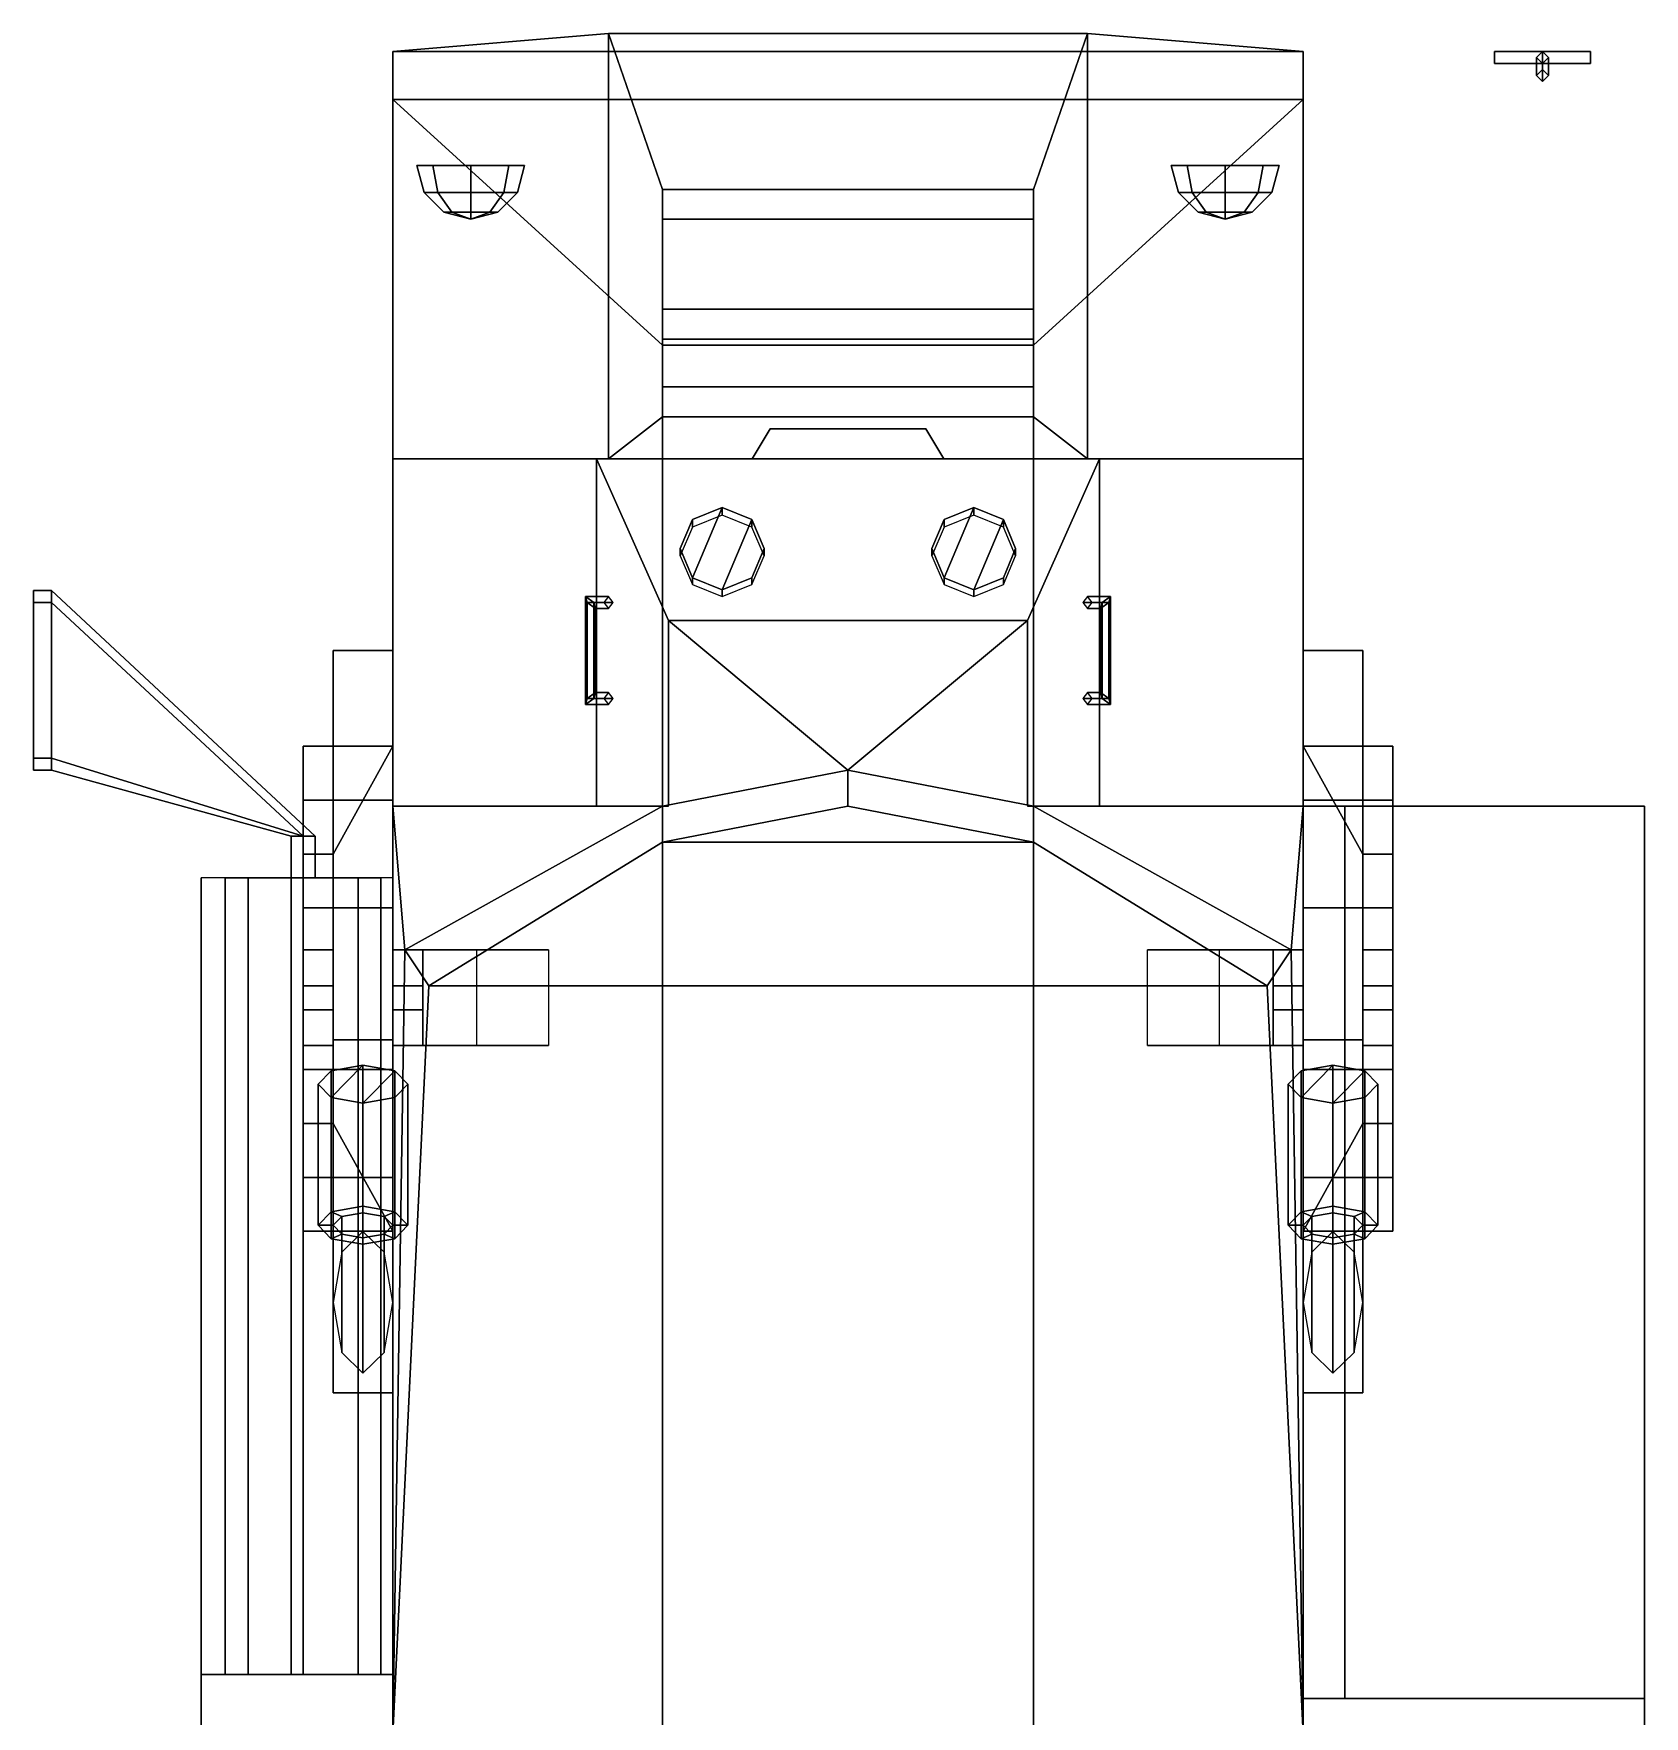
# Model space of a CAD drawing. Extents: x -1.36 to 1.33, y -2.62 to 2.58.
# Drawn here: x -1.36 to 1.33, y -0.23 to 2.58 of the extents above; entities that cross this region are included whole.
import ezdxf

# ---------------------------------------------------------------- set-up
doc = ezdxf.new("R2010")
doc.units = 0
doc.layers.get('0').update_dxf_attribs({"linetype": 'CONTINUOUS'})
doc.layers.add('SUSPENSION', color=5, linetype='CONTINUOUS')

msp = doc.modelspace()

# ---------------------------------------------------------------- linework, layer by layer
for points in [[(0.4, 2.58, 0.87), (0.76, 2.55, 0.79), (-0.76, 2.55, 0.79), (-0.4, 2.58, 0.87)], [(-0.4, 1.87, 1.13), (-0.4, 2.58, 0.87), (-0.76, 2.55, 0.79), (-0.76, 1.87, 1.06)], [(0.31, 2.32, 0.9652), (0.4, 2.58, 0.87), (-0.4, 2.58, 0.87), (-0.31, 2.32, 0.9652)], [(-0.31, 2.32, 0.9652), (-0.4, 2.58, 0.87), (-0.4, 1.87, 1.13), (-0.31, 1.94, 1.1044)], [(0.4, 2.58, 0.87), (0.31, 2.32, 0.9652), (0.31, 1.94, 1.1044), (0.4, 1.87, 1.13)], [(0.76, 1.87, 1.06), (0.76, 2.55, 0.79), (0.4, 2.58, 0.87), (0.4, 1.87, 1.13)], [(0.76, 2.55, 0.79), (0.76, 2.47, 0.58), (-0.76, 2.47, 0.58), (-0.76, 2.55, 0.79)], [(-0.76, 1.87, 1.06), (-0.76, 2.55, 0.79), (-0.76, 2.47, 0.58), (-0.76, 1.87, 1.06)], [(0.76, 1.87, 1.06), (0.76, 2.47, 0.58), (0.76, 2.55, 0.79), (0.76, 1.87, 1.06)], [(1.08, 2.55, 1.44), (1.08, 2.53, 1.44), (1.08, 2.53, 1.53), (1.08, 2.55, 1.53)], [(1.24, 2.55, 1.53), (1.24, 2.55, 1.44), (1.08, 2.55, 1.44), (1.08, 2.55, 1.53)], [(1.24, 2.55, 1.44), (1.24, 2.53, 1.44), (1.08, 2.53, 1.44), (1.08, 2.55, 1.44)], [(1.08, 2.55, 1.53), (1.08, 2.53, 1.53), (1.24, 2.53, 1.53), (1.24, 2.55, 1.53)], [(1.08, 2.53, 1.53), (1.08, 2.53, 1.44), (1.24, 2.53, 1.44), (1.24, 2.53, 1.53)], [(1.16, 2.52, 1.12), (1.15, 2.51, 1.12), (1.15, 2.54, 1.44), (1.16, 2.55, 1.44)], [(1.15, 2.51, 1.12), (1.16, 2.5, 1.12), (1.16, 2.53, 1.44), (1.15, 2.54, 1.44)], [(1.17, 2.51, 1.12), (1.16, 2.52, 1.12), (1.16, 2.55, 1.44), (1.17, 2.54, 1.44)], [(1.16, 2.5, 1.12), (1.17, 2.51, 1.12), (1.17, 2.54, 1.44), (1.16, 2.53, 1.44)], [(1.24, 2.53, 1.53), (1.24, 2.53, 1.44), (1.24, 2.55, 1.44), (1.24, 2.55, 1.53)], [(0.76, 2.47, 0.58), (0.31, 2.06, 0.42), (-0.31, 2.06, 0.42), (-0.76, 2.47, 0.58)], [(-0.31, 2.06, 0.42), (-0.31, -2.39, 0.42), (-0.76, -2.62, 0.58), (-0.76, 2.47, 0.58)], [(-0.76, 1.87, 1.06), (-0.76, 2.47, 0.58), (-0.76, -2.62, 0.58), (-0.76, -0.26, 1.06)], [(0.76, 2.47, 0.58), (0.76, -2.62, 0.58), (0.31, -2.39, 0.42), (0.31, 2.06, 0.42)], [(0.76, -0.26, 1.06), (0.76, -2.62, 0.58), (0.76, 2.47, 0.58), (0.76, 1.87, 1.06)], [(-0.5664, 2.36, 1.1336), (-0.54, 2.36, 1.07), (-0.6936, 2.36, 1.0064), (-0.72, 2.36, 1.07)], [(-0.7079, 2.315, 1.07), (-0.72, 2.36, 1.07), (-0.6936, 2.36, 1.0064), (-0.6851, 2.315, 1.0149)], [(-0.63, 2.36, 1.16), (-0.5664, 2.36, 1.1336), (-0.72, 2.36, 1.07), (-0.6936, 2.36, 1.1336)], [(-0.6851, 2.315, 1.1251), (-0.6936, 2.36, 1.1336), (-0.72, 2.36, 1.07), (-0.7079, 2.315, 1.07)], [(-0.54, 2.36, 1.07), (-0.5664, 2.36, 1.0064), (-0.63, 2.36, 0.98), (-0.6936, 2.36, 1.0064)], [(-0.6851, 2.315, 1.0149), (-0.6936, 2.36, 1.0064), (-0.63, 2.36, 0.98), (-0.63, 2.315, 0.9921)], [(-0.63, 2.315, 1.1479), (-0.63, 2.36, 1.16), (-0.6936, 2.36, 1.1336), (-0.6851, 2.315, 1.1251)], [(-0.63, 2.315, 0.9921), (-0.63, 2.36, 0.98), (-0.5664, 2.36, 1.0064), (-0.5749, 2.315, 1.0149)], [(-0.5749, 2.315, 1.1251), (-0.5664, 2.36, 1.1336), (-0.63, 2.36, 1.16), (-0.63, 2.315, 1.1479)], [(-0.5749, 2.315, 1.0149), (-0.5664, 2.36, 1.0064), (-0.54, 2.36, 1.07), (-0.5521, 2.315, 1.07)], [(-0.5521, 2.315, 1.07), (-0.54, 2.36, 1.07), (-0.5664, 2.36, 1.1336), (-0.5749, 2.315, 1.1251)], [(0.5521, 2.315, 1.07), (0.54, 2.36, 1.07), (0.5664, 2.36, 1.0064), (0.5749, 2.315, 1.0149)], [(0.5749, 2.315, 1.1251), (0.5664, 2.36, 1.1336), (0.54, 2.36, 1.07), (0.5521, 2.315, 1.07)], [(0.63, 2.36, 1.16), (0.6936, 2.36, 1.1336), (0.54, 2.36, 1.07), (0.5664, 2.36, 1.1336)], [(0.6936, 2.36, 1.1336), (0.72, 2.36, 1.07), (0.5664, 2.36, 1.0064), (0.54, 2.36, 1.07)], [(0.5749, 2.315, 1.0149), (0.5664, 2.36, 1.0064), (0.63, 2.36, 0.98), (0.63, 2.315, 0.9921)], [(0.63, 2.315, 1.1479), (0.63, 2.36, 1.16), (0.5664, 2.36, 1.1336), (0.5749, 2.315, 1.1251)], [(0.72, 2.36, 1.07), (0.6936, 2.36, 1.0064), (0.63, 2.36, 0.98), (0.5664, 2.36, 1.0064)], [(0.63, 2.315, 0.9921), (0.63, 2.36, 0.98), (0.6936, 2.36, 1.0064), (0.6851, 2.315, 1.0149)], [(0.6851, 2.315, 1.1251), (0.6936, 2.36, 1.1336), (0.63, 2.36, 1.16), (0.63, 2.315, 1.1479)], [(0.6851, 2.315, 1.0149), (0.6936, 2.36, 1.0064), (0.72, 2.36, 1.07), (0.7079, 2.315, 1.07)], [(0.7079, 2.315, 1.07), (0.72, 2.36, 1.07), (0.6936, 2.36, 1.1336), (0.6851, 2.315, 1.1251)], [(-0.675, 2.2821, 1.07), (-0.7079, 2.315, 1.07), (-0.6851, 2.315, 1.0149), (-0.6618, 2.2821, 1.0382)], [(-0.6618, 2.2821, 1.1018), (-0.6851, 2.315, 1.1251), (-0.7079, 2.315, 1.07), (-0.675, 2.2821, 1.07)], [(-0.6618, 2.2821, 1.0382), (-0.6851, 2.315, 1.0149), (-0.63, 2.315, 0.9921), (-0.63, 2.2821, 1.025)], [(-0.63, 2.2821, 1.115), (-0.63, 2.315, 1.1479), (-0.6851, 2.315, 1.1251), (-0.6618, 2.2821, 1.1018)], [(-0.63, 2.2821, 1.025), (-0.63, 2.315, 0.9921), (-0.5749, 2.315, 1.0149), (-0.5982, 2.2821, 1.0382)], [(-0.5982, 2.2821, 1.1018), (-0.5749, 2.315, 1.1251), (-0.63, 2.315, 1.1479), (-0.63, 2.2821, 1.115)], [(-0.5982, 2.2821, 1.0382), (-0.5749, 2.315, 1.0149), (-0.5521, 2.315, 1.07), (-0.585, 2.2821, 1.07)], [(-0.585, 2.2821, 1.07), (-0.5521, 2.315, 1.07), (-0.5749, 2.315, 1.1251), (-0.5982, 2.2821, 1.1018)], [(-0.31, 2.32, 0.98), (-0.31, 2.32, 0.9652), (-0.31, 2.27, 0.9835), (-0.31, 2.27, 1)], [(0.31, 2.32, 0.9652), (-0.31, 2.32, 0.9652), (-0.31, 2.32, 0.98), (0.31, 2.32, 0.98)], [(0.31, 2.32, 0.98), (-0.31, 2.32, 0.98), (-0.31, 2.27, 1), (0.31, 2.27, 1)], [(0.31, 2.32, 0.9652), (0.31, 2.32, 0.98), (0.31, 2.27, 1), (0.31, 2.27, 0.9835)], [(0.585, 2.2821, 1.07), (0.5521, 2.315, 1.07), (0.5749, 2.315, 1.0149), (0.5982, 2.2821, 1.0382)], [(0.5982, 2.2821, 1.1018), (0.5749, 2.315, 1.1251), (0.5521, 2.315, 1.07), (0.585, 2.2821, 1.07)], [(0.5982, 2.2821, 1.0382), (0.5749, 2.315, 1.0149), (0.63, 2.315, 0.9921), (0.63, 2.2821, 1.025)], [(0.63, 2.2821, 1.115), (0.63, 2.315, 1.1479), (0.5749, 2.315, 1.1251), (0.5982, 2.2821, 1.1018)], [(0.63, 2.2821, 1.025), (0.63, 2.315, 0.9921), (0.6851, 2.315, 1.0149), (0.6618, 2.2821, 1.0382)], [(0.6618, 2.2821, 1.1018), (0.6851, 2.315, 1.1251), (0.63, 2.315, 1.1479), (0.63, 2.2821, 1.115)], [(0.6618, 2.2821, 1.0382), (0.6851, 2.315, 1.0149), (0.7079, 2.315, 1.07), (0.675, 2.2821, 1.07)], [(0.675, 2.2821, 1.07), (0.7079, 2.315, 1.07), (0.6851, 2.315, 1.1251), (0.6618, 2.2821, 1.1018)], [(-0.63, 2.27, 1.07), (-0.6618, 2.2821, 1.1018), (-0.675, 2.2821, 1.07), (-0.63, 2.27, 1.07)], [(-0.63, 2.27, 1.07), (-0.675, 2.2821, 1.07), (-0.6618, 2.2821, 1.0382), (-0.63, 2.27, 1.07)], [(-0.63, 2.27, 1.07), (-0.6618, 2.2821, 1.0382), (-0.63, 2.2821, 1.025), (-0.63, 2.27, 1.07)], [(-0.63, 2.27, 1.07), (-0.63, 2.2821, 1.115), (-0.6618, 2.2821, 1.1018), (-0.63, 2.27, 1.07)], [(-0.63, 2.27, 1.07), (-0.63, 2.2821, 1.025), (-0.5982, 2.2821, 1.0382), (-0.63, 2.27, 1.07)], [(-0.63, 2.27, 1.07), (-0.5982, 2.2821, 1.1018), (-0.63, 2.2821, 1.115), (-0.63, 2.27, 1.07)], [(-0.63, 2.27, 1.07), (-0.585, 2.2821, 1.07), (-0.5982, 2.2821, 1.1018), (-0.63, 2.27, 1.07)], [(-0.63, 2.27, 1.07), (-0.5982, 2.2821, 1.0382), (-0.585, 2.2821, 1.07), (-0.63, 2.27, 1.07)], [(0.63, 2.27, 1.07), (0.585, 2.2821, 1.07), (0.5982, 2.2821, 1.0382), (0.63, 2.27, 1.07)], [(0.63, 2.27, 1.07), (0.5982, 2.2821, 1.1018), (0.585, 2.2821, 1.07), (0.63, 2.27, 1.07)], [(0.63, 2.27, 1.07), (0.5982, 2.2821, 1.0382), (0.63, 2.2821, 1.025), (0.63, 2.27, 1.07)], [(0.63, 2.27, 1.07), (0.63, 2.2821, 1.115), (0.5982, 2.2821, 1.1018), (0.63, 2.27, 1.07)], [(0.63, 2.27, 1.07), (0.63, 2.2821, 1.025), (0.6618, 2.2821, 1.0382), (0.63, 2.27, 1.07)], [(0.63, 2.27, 1.07), (0.6618, 2.2821, 1.0382), (0.675, 2.2821, 1.07), (0.63, 2.27, 1.07)], [(0.63, 2.27, 1.07), (0.675, 2.2821, 1.07), (0.6618, 2.2821, 1.1018), (0.63, 2.27, 1.07)], [(0.63, 2.27, 1.07), (0.6618, 2.2821, 1.1018), (0.63, 2.2821, 1.115), (0.63, 2.27, 1.07)], [(0.31, 2.27, 1), (-0.31, 2.27, 1), (-0.31, 2.27, 0.9835), (0.31, 2.27, 0.9835)], [(0.31, 2.12, 1.0385), (0.31, 2.27, 0.9835), (-0.31, 2.27, 0.9835), (-0.31, 2.12, 1.0385)], [(-0.31, 2.12, 1.05), (-0.31, 2.12, 1.0385), (-0.31, 2.07, 1.0568), (-0.31, 2.07, 1.07)], [(0.31, 2.12, 1.0385), (-0.31, 2.12, 1.0385), (-0.31, 2.12, 1.05), (0.31, 2.12, 1.05)], [(0.31, 2.12, 1.05), (-0.31, 2.12, 1.05), (-0.31, 2.07, 1.07), (0.31, 2.07, 1.07)], [(0.31, 2.12, 1.0385), (0.31, 2.12, 1.05), (0.31, 2.07, 1.07), (0.31, 2.07, 1.0568)], [(0.31, 2.07, 1.07), (-0.31, 2.07, 1.07), (-0.31, 2.07, 1.0568), (0.31, 2.07, 1.0568)], [(0.31, 1.99, 1.0861), (0.31, 2.07, 1.0568), (-0.31, 2.07, 1.0568), (-0.31, 1.99, 1.0861)], [(0.31, 2.06, 0.42), (0.31, -2.39, 0.42), (-0.31, -2.39, 0.42), (-0.31, 2.06, 0.42)], [(0.31, 1.99, 1.1), (-0.31, 1.99, 1.1), (-0.31, 1.94, 1.12), (0.31, 1.94, 1.12)], [(0.31, 1.99, 1.0861), (-0.31, 1.99, 1.0861), (-0.31, 1.99, 1.1), (0.31, 1.99, 1.1)], [(-0.31, 1.99, 1.1), (-0.31, 1.99, 1.0861), (-0.31, 1.94, 1.1044), (-0.31, 1.94, 1.12)], [(0.31, 1.99, 1.0861), (0.31, 1.99, 1.1), (0.31, 1.94, 1.12), (0.31, 1.94, 1.1044)], [(0.4, 1.87, 1.13), (0.31, 1.94, 1.1044), (-0.31, 1.94, 1.1044), (-0.4, 1.87, 1.13)], [(0.31, 1.94, 1.12), (-0.31, 1.94, 1.12), (-0.31, 1.94, 1.1044), (0.31, 1.94, 1.1044)], [(0.13, 1.92, 1.25), (-0.13, 1.92, 1.25), (-0.16, 1.87, 1.25), (0.16, 1.87, 1.25)], [(-0.13, 1.92, 1.13), (-0.16, 1.87, 1.13), (-0.16, 1.87, 1.25), (-0.13, 1.92, 1.25)], [(0.13, 1.92, 1.13), (-0.13, 1.92, 1.13), (-0.13, 1.92, 1.25), (0.13, 1.92, 1.25)], [(0.16, 1.87, 1.13), (0.13, 1.92, 1.13), (0.13, 1.92, 1.25), (0.16, 1.87, 1.25)], [(-0.42, 1.87, 1.35), (-0.4, 1.87, 1.13), (-0.4, 1.87, 1.13), (-0.76, 1.87, 1.19)], [(-0.4, 1.87, 1.13), (-0.4, 1.87, 1.13), (-0.76, 1.87, 1.06), (-0.76, 1.87, 1.19)], [(-0.76, 1.87, 1.19), (-0.76, 1.87, 1.06), (-0.76, -0.26, 1.06), (-0.76, 1.29, 1.19)], [(-0.42, 1.87, 1.35), (-0.76, 1.87, 1.19), (-0.76, 1.29, 1.19), (-0.42, 1.29, 1.35)], [(0.42, 1.87, 1.35), (-0.42, 1.87, 1.35), (-0.3, 1.6, 1.42), (0.3, 1.6, 1.42)], [(0.16, 1.87, 1.25), (-0.16, 1.87, 1.25), (-0.42, 1.87, 1.35), (0.42, 1.87, 1.35)], [(-0.3, 1.6, 1.42), (-0.42, 1.87, 1.35), (-0.42, 1.29, 1.35), (-0.3, 1.29, 1.42)], [(-0.16, 1.87, 1.13), (-0.4, 1.87, 1.13), (-0.42, 1.87, 1.35), (-0.16, 1.87, 1.25)], [(0.4, 1.87, 1.13), (0.16, 1.87, 1.13), (0.16, 1.87, 1.25), (0.42, 1.87, 1.35)], [(0.42, 1.87, 1.35), (0.3, 1.6, 1.42), (0.3, 1.29, 1.42), (0.42, 1.29, 1.35)], [(0.76, 1.87, 1.19), (0.76, 1.87, 1.06), (0.4, 1.87, 1.13)], [(0.42, 1.87, 1.35), (0.76, 1.87, 1.19), (0.4, 1.87, 1.13)], [(0.76, 1.87, 1.19), (0.42, 1.87, 1.35), (0.42, 1.29, 1.35), (0.76, 1.29, 1.19)], [(0.76, 1.29, 1.19), (0.76, -0.26, 1.06), (0.76, 1.87, 1.06), (0.76, 1.87, 1.19)], [(-0.2595, 1.7687, 1.4514), (-0.28, 1.72, 1.46), (-0.2595, 1.6713, 1.4686), (-0.21, 1.7889, 1.4478)], [(-0.21, 1.776, 1.3744), (-0.2595, 1.7561, 1.3795), (-0.2595, 1.7687, 1.4514), (-0.21, 1.7889, 1.4478)], [(-0.21, 1.7889, 1.4478), (-0.2595, 1.6713, 1.4686), (-0.21, 1.6511, 1.4722), (-0.1605, 1.7687, 1.4514)], [(-0.1605, 1.7561, 1.3795), (-0.21, 1.776, 1.3744), (-0.21, 1.7889, 1.4478), (-0.1605, 1.7687, 1.4514)], [(0.1605, 1.7687, 1.4514), (0.14, 1.72, 1.46), (0.1605, 1.6713, 1.4686), (0.21, 1.7889, 1.4478)], [(0.21, 1.7889, 1.4478), (0.1605, 1.6713, 1.4686), (0.21, 1.6511, 1.4722), (0.2595, 1.7687, 1.4514)], [(0.21, 1.776, 1.3744), (0.1605, 1.7561, 1.3795), (0.1605, 1.7687, 1.4514), (0.21, 1.7889, 1.4478)], [(0.2595, 1.7561, 1.3795), (0.21, 1.776, 1.3744), (0.21, 1.7889, 1.4478), (0.2595, 1.7687, 1.4514)], [(-0.2595, 1.7561, 1.3795), (-0.28, 1.708, 1.392), (-0.28, 1.72, 1.46), (-0.2595, 1.7687, 1.4514)], [(-0.1605, 1.7687, 1.4514), (-0.21, 1.6511, 1.4722), (-0.1605, 1.6713, 1.4686), (-0.14, 1.72, 1.46)], [(-0.14, 1.708, 1.392), (-0.1605, 1.7561, 1.3795), (-0.1605, 1.7687, 1.4514), (-0.14, 1.72, 1.46)], [(0.1605, 1.7561, 1.3795), (0.14, 1.708, 1.392), (0.14, 1.72, 1.46), (0.1605, 1.7687, 1.4514)], [(0.2595, 1.7687, 1.4514), (0.21, 1.6511, 1.4722), (0.2595, 1.6713, 1.4686), (0.28, 1.72, 1.46)], [(0.28, 1.708, 1.392), (0.2595, 1.7561, 1.3795), (0.2595, 1.7687, 1.4514), (0.28, 1.72, 1.46)], [(-0.28, 1.708, 1.392), (-0.2595, 1.6599, 1.4045), (-0.2595, 1.6713, 1.4686), (-0.28, 1.72, 1.46)], [(-0.1605, 1.6599, 1.4045), (-0.14, 1.708, 1.392), (-0.14, 1.72, 1.46), (-0.1605, 1.6713, 1.4686)], [(0.14, 1.708, 1.392), (0.1605, 1.6599, 1.4045), (0.1605, 1.6713, 1.4686), (0.14, 1.72, 1.46)], [(0.2595, 1.6599, 1.4045), (0.28, 1.708, 1.392), (0.28, 1.72, 1.46), (0.2595, 1.6713, 1.4686)], [(-0.2595, 1.6599, 1.4045), (-0.21, 1.64, 1.4096), (-0.21, 1.6511, 1.4722), (-0.2595, 1.6713, 1.4686)], [(-0.21, 1.64, 1.4096), (-0.1605, 1.6599, 1.4045), (-0.1605, 1.6713, 1.4686), (-0.21, 1.6511, 1.4722)], [(0.1605, 1.6599, 1.4045), (0.21, 1.64, 1.4096), (0.21, 1.6511, 1.4722), (0.1605, 1.6713, 1.4686)], [(0.21, 1.64, 1.4096), (0.2595, 1.6599, 1.4045), (0.2595, 1.6713, 1.4686), (0.21, 1.6511, 1.4722)], [(-1.33, 1.63, 1.17), (-1.33, 1.65, 1.15), (-1.36, 1.65, 1.15), (-1.36, 1.63, 1.17)], [(-1.33, 1.65, 1.15), (-1.33, 1.63, 1.13), (-1.36, 1.63, 1.13), (-1.36, 1.65, 1.15)], [(-1.33, 1.63, 1.13), (-1.33, 1.37, 1.13), (-1.36, 1.37, 1.13), (-1.36, 1.63, 1.13)], [(-1.33, 1.37, 1.17), (-1.33, 1.63, 1.17), (-1.36, 1.63, 1.17), (-1.36, 1.37, 1.17)], [(-1.33, 1.65, 1.15), (-1.33, 1.65, 1.15), (-0.89, 1.24, 1.27), (-0.89, 1.24, 1.21)], [(-1.33, 1.63, 1.13), (-1.33, 1.65, 1.15), (-0.89, 1.24, 1.21), (-0.91, 1.24, 1.19)], [(-1.33, 1.65, 1.15), (-1.33, 1.63, 1.17), (-0.91, 1.24, 1.29), (-0.89, 1.24, 1.27)], [(-0.91, 1.24, 1.29), (-0.91, 1.24, 1.29), (-1.33, 1.63, 1.17), (-1.33, 1.37, 1.17)], [(-0.91, 1.24, 1.19), (-0.91, 1.24, 1.19), (-1.33, 1.37, 1.13), (-1.33, 1.63, 1.13)], [(-0.4382, 1.64, 1.3857), (-0.4357, 1.63, 1.3718), (-0.4357, 1.47, 1.3718), (-0.4382, 1.46, 1.3857)], [(-0.4243, 1.63, 1.3882), (-0.4382, 1.64, 1.3857), (-0.4382, 1.46, 1.3857), (-0.4243, 1.47, 1.3882)], [(-0.4357, 1.63, 1.3718), (-0.4382, 1.64, 1.3857), (-0.4, 1.64, 1.359), (-0.4079, 1.63, 1.3524)], [(-0.4382, 1.64, 1.3857), (-0.4243, 1.63, 1.3882), (-0.3921, 1.63, 1.3657), (-0.4, 1.64, 1.359)], [(-0.4357, 1.63, 1.3718), (-0.4218, 1.62, 1.3743), (-0.4218, 1.48, 1.3743), (-0.4357, 1.47, 1.3718)], [(-0.4218, 1.62, 1.3743), (-0.4357, 1.63, 1.3718), (-0.4079, 1.63, 1.3524), (-0.4, 1.62, 1.359)], [(-0.4218, 1.62, 1.3743), (-0.4243, 1.63, 1.3882), (-0.4243, 1.47, 1.3882), (-0.4218, 1.48, 1.3743)], [(-0.4243, 1.63, 1.3882), (-0.4218, 1.62, 1.3743), (-0.4, 1.62, 1.359), (-0.3921, 1.63, 1.3657)], [(0.4243, 1.63, 1.3882), (0.4382, 1.64, 1.3857), (0.4, 1.64, 1.359), (0.3921, 1.63, 1.3657)], [(0.4218, 1.62, 1.3743), (0.4243, 1.63, 1.3882), (0.3921, 1.63, 1.3657), (0.4, 1.62, 1.359)], [(0.4382, 1.64, 1.3857), (0.4357, 1.63, 1.3718), (0.4079, 1.63, 1.3524), (0.4, 1.64, 1.359)], [(0.4357, 1.63, 1.3718), (0.4218, 1.62, 1.3743), (0.4, 1.62, 1.359), (0.4079, 1.63, 1.3524)], [(0.4357, 1.47, 1.3718), (0.4218, 1.48, 1.3743), (0.4218, 1.62, 1.3743), (0.4357, 1.63, 1.3718)], [(0.4218, 1.48, 1.3743), (0.4243, 1.47, 1.3882), (0.4243, 1.63, 1.3882), (0.4218, 1.62, 1.3743)], [(0.4243, 1.47, 1.3882), (0.4382, 1.46, 1.3857), (0.4382, 1.64, 1.3857), (0.4243, 1.63, 1.3882)], [(0.4382, 1.46, 1.3857), (0.4357, 1.47, 1.3718), (0.4357, 1.63, 1.3718), (0.4382, 1.64, 1.3857)], [(0.3, 1.6, 1.42), (-0.3, 1.6, 1.42), (0, 1.35, 1.42)], [(-0.3, 1.6, 1.42), (-0.3, 1.2919, 1.42), (0, 1.35, 1.42), (-0.3, 1.6, 1.42)], [(0.3, 1.6, 1.42), (0, 1.35, 1.42), (0.3, 1.2919, 1.42), (0.3, 1.6, 1.42)], [(-0.4382, 1.46, 1.3857), (-0.4357, 1.47, 1.3718), (-0.4079, 1.47, 1.3524), (-0.4, 1.46, 1.359)], [(-0.4243, 1.47, 1.3882), (-0.4382, 1.46, 1.3857), (-0.4, 1.46, 1.359), (-0.3921, 1.47, 1.3657)], [(-0.4357, 1.47, 1.3718), (-0.4218, 1.48, 1.3743), (-0.4, 1.48, 1.359), (-0.4079, 1.47, 1.3524)], [(-0.4218, 1.48, 1.3743), (-0.4243, 1.47, 1.3882), (-0.3921, 1.47, 1.3657), (-0.4, 1.48, 1.359)], [(0.4243, 1.47, 1.3882), (0.4218, 1.48, 1.3743), (0.4, 1.48, 1.359), (0.3921, 1.47, 1.3657)], [(0.4382, 1.46, 1.3857), (0.4243, 1.47, 1.3882), (0.3921, 1.47, 1.3657), (0.4, 1.46, 1.359)], [(0.4218, 1.48, 1.3743), (0.4357, 1.47, 1.3718), (0.4079, 1.47, 1.3524), (0.4, 1.48, 1.359)], [(0.4357, 1.47, 1.3718), (0.4382, 1.46, 1.3857), (0.4, 1.46, 1.359), (0.4079, 1.47, 1.3524)], [(-1.33, 1.35, 1.15), (-1.33, 1.37, 1.17), (-1.36, 1.37, 1.17), (-1.36, 1.35, 1.15)], [(-1.33, 1.37, 1.13), (-1.33, 1.35, 1.15), (-1.36, 1.35, 1.15), (-1.36, 1.37, 1.13)], [(-1.33, 1.37, 1.17), (-1.33, 1.35, 1.15), (-0.93, 1.24, 1.27), (-0.91, 1.24, 1.29)], [(-1.33, 1.35, 1.15), (-1.33, 1.37, 1.13), (-0.91, 1.24, 1.19), (-0.93, 1.24, 1.21)], [(-1.33, 1.35, 1.15), (-1.33, 1.35, 1.15), (-0.93, 1.24, 1.21), (-0.93, 1.24, 1.27)], [(0, 1.35, 1.46), (-0.31, 1.29, 1.46), (-0.31, 1.23, 1.46), (0, 1.29, 1.46)], [(-0.31, 1.29, 1.42), (-0.31, 1.29, 1.46), (0, 1.35, 1.46), (0, 1.35, 1.42)], [(0, 1.35, 1.42), (0, 1.35, 1.46), (0.31, 1.29, 1.46), (0.31, 1.29, 1.42)], [(0.31, 1.29, 1.46), (0, 1.35, 1.46), (0, 1.29, 1.46), (0.31, 1.23, 1.46)], [(-0.76, 1.29, 1.42), (-0.76, 1.29, 1.19), (-0.76, -0.26, 1.06), (-0.76, -0.26, 1.42)], [(-0.3, 1.29, 1.42), (-0.42, 1.29, 1.35), (-0.76, 1.29, 1.42)], [(-0.42, 1.29, 1.35), (-0.76, 1.29, 1.19), (-0.76, 1.29, 1.42)], [(-0.76, -0.26, 1.42), (-0.74, 1.05, 1.42), (-0.76, 1.29, 1.42), (-0.76, -0.26, 1.42)], [(-0.76, 1.29, 1.42), (-0.74, 1.05, 1.42), (-0.31, 1.29, 1.42), (-0.76, 1.29, 1.42)], [(-0.74, 1.05, 1.42), (-0.74, 1.05, 1.46), (-0.31, 1.29, 1.46), (-0.31, 1.29, 1.42)], [(-0.31, 1.29, 1.46), (-0.74, 1.05, 1.46), (-0.7, 0.99, 1.46), (-0.31, 1.23, 1.46)], [(0, 1.29, 1.46), (-0.31, 1.23, 1.46), (-0.31, 1.23, 1.42), (0, 1.29, 1.42)], [(0, 1.29, 1.42), (-0.31, 1.23, 1.42), (-0.31, 1.23, 1.42), (0.31, 1.23, 1.42)], [(0.31, 1.23, 1.46), (0, 1.29, 1.46), (0, 1.29, 1.42), (0.31, 1.23, 1.42)], [(0.42, 1.29, 1.35), (0.3, 1.29, 1.42), (0.76, 1.29, 1.42)], [(0.74, 1.05, 1.46), (0.74, 1.05, 1.42), (0.31, 1.29, 1.42), (0.31, 1.29, 1.46)], [(0.31, 1.23, 1.46), (0.7, 0.99, 1.46), (0.74, 1.05, 1.46), (0.31, 1.29, 1.46)], [(0.74, 1.05, 1.42), (0.76, 1.29, 1.42), (0.76, 1.29, 1.42), (0.31, 1.29, 1.42)], [(0.76, 1.29, 1.19), (0.42, 1.29, 1.35), (0.76, 1.29, 1.42)], [(0.76, -0.26, 1.42), (0.76, 1.29, 1.42), (0.74, 1.05, 1.42), (0.76, -0.26, 1.42)], [(0.76, -0.26, 1.42), (0.76, -0.26, 1.06), (0.76, 1.29, 1.19), (0.76, 1.29, 1.42)], [(0.83, 1.29, 1.42), (1.33, 1.29, 1.12), (0.76, 1.29, 1.12), (0.76, 1.29, 1.42)], [(0.76, 1.29, 1.42), (0.76, -0.2, 1.42), (0.83, -0.2, 1.42), (0.83, 1.29, 1.42)], [(1.33, 1.29, 1.31), (1.33, 1.29, 1.12), (0.83, 1.29, 1.42)], [(0.83, 1.29, 1.42), (0.83, -0.2, 1.42), (1.33, -0.2, 1.31), (1.33, 1.29, 1.31)], [(1.33, -1.39, 1.31), (1.33, -1.39, 1.12), (1.33, 1.29, 1.12), (1.33, 1.29, 1.31)], [(-0.91, 1.24, 1.29), (-0.93, 1.24, 1.27), (-0.93, 1.17, 1.27), (-0.91, 1.17, 1.29)], [(-0.93, 1.24, 1.21), (-0.91, 1.24, 1.19), (-0.91, 1.17, 1.19), (-0.93, 1.17, 1.21)], [(-0.93, 1.24, 1.27), (-0.93, 1.24, 1.21), (-0.93, 1.17, 1.21), (-0.93, 1.17, 1.27)], [(-0.89, 1.24, 1.27), (-0.91, 1.24, 1.29), (-0.91, 1.17, 1.29), (-0.89, 1.17, 1.27)], [(-0.91, 1.24, 1.19), (-0.89, 1.24, 1.21), (-0.89, 1.17, 1.21), (-0.91, 1.17, 1.19)], [(-0.89, 1.24, 1.21), (-0.89, 1.24, 1.27), (-0.89, 1.17, 1.27), (-0.89, 1.17, 1.21)], [(-0.31, 1.23, 1.46), (-0.7, 0.99, 1.46), (-0.7, 0.99, 1.42), (-0.31, 1.23, 1.42)], [(0.31, 1.23, 1.42), (-0.31, 1.23, 1.42), (-0.7, 0.99, 1.42), (0.7, 0.99, 1.42)], [(0.31, 1.23, 1.42), (0.7, 0.99, 1.42), (0.7, 0.99, 1.46), (0.31, 1.23, 1.46)], [(-1.08, 1.17, 1.31), (-1.08, 1.17, 1.17), (-1.08, -0.16, 1.17), (-1.08, -0.16, 1.31)], [(-0.93, 1.17, 1.42), (-1.08, 1.17, 1.31), (-1.08, -0.16, 1.31), (-0.93, -0.16, 1.42)], [(-1.0019, 1.17, 1.3319), (-1.04, 1.17, 1.24), (-1.04, -0.16, 1.24), (-1.0019, -0.16, 1.3319)], [(-1.04, 1.17, 1.24), (-1.0019, 1.17, 1.1481), (-1.0019, -0.16, 1.1481), (-1.04, -0.16, 1.24)], [(-0.8181, 1.17, 1.3319), (-1.04, 1.17, 1.24), (-1.0019, 1.17, 1.3319), (-0.91, 1.17, 1.37)], [(-0.78, 1.17, 1.24), (-1.0019, 1.17, 1.1481), (-1.04, 1.17, 1.24), (-0.8181, 1.17, 1.3319)], [(-0.91, 1.17, 1.37), (-1.0019, 1.17, 1.3319), (-1.0019, -0.16, 1.3319), (-0.91, -0.16, 1.37)], [(-1.0019, 1.17, 1.1481), (-0.91, 1.17, 1.11), (-0.91, -0.16, 1.11), (-1.0019, -0.16, 1.1481)], [(-0.8181, 1.17, 1.1481), (-0.91, 1.17, 1.11), (-1.0019, 1.17, 1.1481), (-0.78, 1.17, 1.24)], [(-0.76, 1.17, 1.42), (-0.93, 1.17, 1.42), (-0.93, -0.16, 1.42), (-0.76, -0.16, 1.42)], [(-0.8181, 1.17, 1.3319), (-0.91, 1.17, 1.37), (-0.91, -0.16, 1.37), (-0.8181, -0.16, 1.3319)], [(-0.91, 1.17, 1.11), (-0.8181, 1.17, 1.1481), (-0.8181, -0.16, 1.1481), (-0.91, -0.16, 1.11)], [(-0.78, 1.17, 1.24), (-0.8181, 1.17, 1.3319), (-0.8181, -0.16, 1.3319), (-0.78, -0.16, 1.24)], [(-0.8181, 1.17, 1.1481), (-0.78, 1.17, 1.24), (-0.78, -0.16, 1.24), (-0.8181, -0.16, 1.1481)], [(-0.76, -0.26, 1.42), (-0.7, 0.99, 1.42), (-0.74, 1.05, 1.42), (-0.76, -0.26, 1.42)], [(-0.7, 0.99, 1.42), (-0.7, 0.99, 1.46), (-0.74, 1.05, 1.46), (-0.74, 1.05, 1.42)], [(0.7, 0.99, 1.46), (0.7, 0.99, 1.42), (0.74, 1.05, 1.42), (0.74, 1.05, 1.46)], [(0.76, -0.26, 1.42), (0.74, 1.05, 1.42), (0.7, 0.99, 1.42), (0.76, -0.26, 1.42)], [(-0.76, -0.26, 1.42), (0.76, -0.26, 1.42), (0.7, 0.99, 1.42), (-0.7, 0.99, 1.42)], [(-0.76, -0.16, 1.42), (-1.08, -0.16, 1.42), (-1.08, -0.44, 1.42), (-0.76, -0.44, 1.42)], [(-1.08, -0.16, 1.42), (-1.08, -0.16, 1.11), (-1.08, -0.44, 1.11), (-1.08, -0.44, 1.42)], [(-0.93, -0.16, 1.42), (-1.08, -0.16, 1.31), (-1.08, -0.16, 1.42), (-0.93, -0.16, 1.42)], [(0.76, -0.2, 1.42), (0.76, -0.2, 1.31), (1.33, -0.2, 1.31), (0.83, -0.2, 1.42)], [(0.76, -1.39, 1.31), (1.33, -1.39, 1.31), (1.33, -0.2, 1.31), (0.76, -0.2, 1.31)]]:
    msp.add_3dface(points)
at = {"layer": 'SUSPENSION'}
for points in [[(-0.86, 1.55, 0.41), (-0.86, 0.9, 0.53), (-0.76, 0.9, 0.53), (-0.76, 1.55, 0.41)], [(-0.76, 1.55, 0.41), (-0.76, 1.55, 0.31), (-0.86, 1.55, 0.31), (-0.86, 1.55, 0.41)], [(-0.76, 1.55, 0.31), (-0.76, 0.9, 0.25), (-0.86, 0.9, 0.25), (-0.86, 1.55, 0.31)], [(-0.86, 1.55, 0.31), (-0.86, 0.9, 0.25), (-0.86, 0.9, 0.53), (-0.86, 1.55, 0.41)], [(-0.76, 0.9, 0.53), (-0.76, 0.9, 0.25), (-0.76, 1.55, 0.31), (-0.76, 1.55, 0.41)], [(0.76, 1.55, 0.31), (0.76, 0.9, 0.25), (0.76, 0.9, 0.53), (0.76, 1.55, 0.41)], [(0.86, 1.55, 0.41), (0.86, 1.55, 0.31), (0.76, 1.55, 0.31), (0.76, 1.55, 0.41)], [(0.86, 1.55, 0.31), (0.86, 0.9, 0.25), (0.76, 0.9, 0.25), (0.76, 1.55, 0.31)], [(0.76, 1.55, 0.41), (0.76, 0.9, 0.53), (0.86, 0.9, 0.53), (0.86, 1.55, 0.41)], [(0.86, 0.9, 0.53), (0.86, 0.9, 0.25), (0.86, 1.55, 0.31), (0.86, 1.55, 0.41)], [(-0.76, 1.3, 1), (-0.76, 1.39, 1), (-0.91, 1.39, 1), (-0.91, 1.3, 1)], [(-0.91, 1.21, 0.71), (-0.91, 1.39, 0.71), (-0.76, 1.39, 0.71), (-0.86, 1.21, 0.71)], [(-0.91, 1.39, 1), (-0.91, 1.39, 0.71), (-0.91, 0.58, 0.71), (-0.91, 0.58, 1)], [(-0.76, 1.39, 1), (-0.76, 1.39, 0.71), (-0.91, 1.39, 0.71), (-0.91, 1.39, 1)], [(-0.86, 0.76, 0.71), (-0.86, 1.21, 0.71), (-0.76, 1.39, 0.71), (-0.76, 0.58, 0.71)], [(0.91, 1.39, 1), (0.91, 1.39, 0.71), (0.76, 1.39, 0.71), (0.76, 1.39, 1)], [(0.91, 1.39, 0.71), (0.91, 1.21, 0.71), (0.86, 1.21, 0.71), (0.76, 1.39, 0.71)], [(0.76, 1.39, 1), (0.76, 1.3, 1), (0.91, 1.3, 1), (0.91, 1.39, 1)], [(0.86, 1.21, 0.71), (0.86, 0.76, 0.71), (0.76, 0.58, 0.71), (0.76, 1.39, 0.71)], [(0.91, 0.58, 1), (0.91, 0.58, 0.71), (0.91, 1.39, 0.71), (0.91, 1.39, 1)], [(-0.91, 1.12, 1.08), (-0.91, 1.3, 1), (-0.91, 0.67, 1), (-0.91, 0.85, 1.08)], [(-0.76, 1.12, 1.08), (-0.76, 1.3, 1), (-0.91, 1.3, 1), (-0.91, 1.12, 1.08)], [(0.91, 1.12, 1.08), (0.91, 1.3, 1), (0.76, 1.3, 1), (0.76, 1.12, 1.08)], [(0.91, 0.85, 1.08), (0.91, 0.67, 1), (0.91, 1.3, 1), (0.91, 1.12, 1.08)], [(-0.86, 1.21, 0.71), (-0.86, 1.05, 0.42), (-0.91, 1.05, 0.42), (-0.91, 1.21, 0.71)], [(-0.91, 1.21, 0.71), (-0.91, 1.05, 0.42), (-0.91, 0.89, 0.42), (-0.91, 0.76, 0.71)], [(-0.86, 0.89, 0.42), (-0.86, 1.05, 0.42), (-0.86, 1.21, 0.71), (-0.86, 0.76, 0.71)], [(0.86, 1.05, 0.42), (0.86, 0.89, 0.42), (0.86, 0.76, 0.71), (0.86, 1.21, 0.71)], [(0.91, 1.21, 0.71), (0.91, 1.05, 0.42), (0.86, 1.05, 0.42), (0.86, 1.21, 0.71)], [(0.91, 0.76, 0.71), (0.91, 0.89, 0.42), (0.91, 1.05, 0.42), (0.91, 1.21, 0.71)], [(-0.76, 0.85, 1.08), (-0.76, 1.12, 1.08), (-0.91, 1.12, 1.08), (-0.91, 0.85, 1.08)], [(0.76, 1.12, 1.08), (0.76, 0.85, 1.08), (0.91, 0.85, 1.08), (0.91, 1.12, 1.08)], [(-0.91, 1.05, 0.42), (-0.91, 0.99, 0.35), (-0.91, 0.95, 0.35), (-0.91, 0.89, 0.42)], [(-0.86, 1.05, 0.42), (-0.86, 0.99, 0.35), (-0.91, 0.99, 0.35), (-0.91, 1.05, 0.42)], [(-0.86, 0.95, 0.35), (-0.86, 0.99, 0.35), (-0.86, 1.05, 0.42), (-0.86, 0.89, 0.42)], [(-0.62, 0.89, 0.53), (-0.62, 1.05, 0.53), (-0.76, 1.05, 0.42), (-0.76, 0.89, 0.42)], [(-0.76, 1.05, 0.42), (-0.62, 1.05, 0.53), (-0.5, 1.05, 0.49), (-0.71, 1.05, 0.42)], [(-0.76, 1.05, 0.42), (-0.76, 0.99, 0.35), (-0.76, 0.95, 0.35), (-0.76, 0.89, 0.42)], [(-0.71, 1.05, 0.42), (-0.71, 0.99, 0.35), (-0.76, 0.99, 0.35), (-0.76, 1.05, 0.42)], [(-0.71, 1.05, 0.42), (-0.5, 1.05, 0.49), (-0.5, 0.89, 0.49), (-0.71, 0.89, 0.42)], [(-0.71, 0.95, 0.35), (-0.71, 0.99, 0.35), (-0.71, 1.05, 0.42), (-0.71, 0.89, 0.42)], [(0.71, 0.89, 0.42), (0.5, 0.89, 0.49), (0.5, 1.05, 0.49), (0.71, 1.05, 0.42)], [(0.71, 1.05, 0.42), (0.5, 1.05, 0.49), (0.62, 1.05, 0.53), (0.76, 1.05, 0.42)], [(0.62, 1.05, 0.53), (0.62, 0.89, 0.53), (0.76, 0.89, 0.42), (0.76, 1.05, 0.42)], [(0.76, 1.05, 0.42), (0.76, 0.99, 0.35), (0.71, 0.99, 0.35), (0.71, 1.05, 0.42)], [(0.71, 0.99, 0.35), (0.71, 0.95, 0.35), (0.71, 0.89, 0.42), (0.71, 1.05, 0.42)], [(0.76, 0.89, 0.42), (0.76, 0.95, 0.35), (0.76, 0.99, 0.35), (0.76, 1.05, 0.42)], [(0.91, 1.05, 0.42), (0.91, 0.99, 0.35), (0.86, 0.99, 0.35), (0.86, 1.05, 0.42)], [(0.86, 0.99, 0.35), (0.86, 0.95, 0.35), (0.86, 0.89, 0.42), (0.86, 1.05, 0.42)], [(0.91, 0.89, 0.42), (0.91, 0.95, 0.35), (0.91, 0.99, 0.35), (0.91, 1.05, 0.42)], [(-0.91, 0.95, 0.35), (-0.91, 0.99, 0.35), (-0.86, 0.99, 0.35), (-0.86, 0.95, 0.35)], [(-0.76, 0.95, 0.35), (-0.76, 0.99, 0.35), (-0.71, 0.99, 0.35), (-0.71, 0.95, 0.35)], [(0.76, 0.99, 0.35), (0.76, 0.95, 0.35), (0.71, 0.95, 0.35), (0.71, 0.99, 0.35)], [(0.91, 0.99, 0.35), (0.91, 0.95, 0.35), (0.86, 0.95, 0.35), (0.86, 0.99, 0.35)], [(-0.91, 0.89, 0.42), (-0.91, 0.95, 0.35), (-0.86, 0.95, 0.35), (-0.86, 0.89, 0.42)], [(-0.76, 0.89, 0.42), (-0.76, 0.95, 0.35), (-0.71, 0.95, 0.35), (-0.71, 0.89, 0.42)], [(0.71, 0.89, 0.42), (0.71, 0.95, 0.35), (0.76, 0.95, 0.35), (0.76, 0.89, 0.42)], [(0.86, 0.89, 0.42), (0.86, 0.95, 0.35), (0.91, 0.95, 0.35), (0.91, 0.89, 0.42)], [(-0.86, 0.9, 0.39), (-0.86, 0.31, 0.39), (-0.76, 0.31, 0.39), (-0.76, 0.9, 0.39)], [(-0.86, 0.9, 0.21), (-0.86, 0.31, 0.21), (-0.86, 0.31, 0.39), (-0.86, 0.9, 0.39)], [(-0.76, 0.9, 0.21), (-0.76, 0.31, 0.21), (-0.86, 0.31, 0.21), (-0.86, 0.9, 0.21)], [(-0.86, 0.9, 0.53), (-0.86, 0.9, 0.39), (-0.76, 0.9, 0.25), (-0.76, 0.9, 0.53)], [(-0.76, 0.9, 0.39), (-0.76, 0.9, 0.21), (-0.86, 0.9, 0.21), (-0.86, 0.9, 0.25)], [(-0.76, 0.31, 0.39), (-0.76, 0.31, 0.21), (-0.76, 0.9, 0.21), (-0.76, 0.9, 0.39)], [(0.76, 0.9, 0.53), (0.76, 0.9, 0.39), (0.86, 0.9, 0.25), (0.86, 0.9, 0.53)], [(0.76, 0.9, 0.39), (0.76, 0.31, 0.39), (0.86, 0.31, 0.39), (0.86, 0.9, 0.39)], [(0.86, 0.9, 0.39), (0.86, 0.9, 0.21), (0.76, 0.9, 0.21), (0.76, 0.9, 0.25)], [(0.76, 0.9, 0.21), (0.76, 0.31, 0.21), (0.76, 0.31, 0.39), (0.76, 0.9, 0.39)], [(0.86, 0.9, 0.21), (0.86, 0.31, 0.21), (0.76, 0.31, 0.21), (0.76, 0.9, 0.21)], [(0.86, 0.31, 0.39), (0.86, 0.31, 0.21), (0.86, 0.9, 0.21), (0.86, 0.9, 0.39)], [(-0.91, 0.76, 0.71), (-0.91, 0.89, 0.42), (-0.86, 0.89, 0.42), (-0.86, 0.76, 0.71)], [(-0.71, 0.89, 0.42), (-0.5, 0.89, 0.49), (-0.62, 0.89, 0.53), (-0.76, 0.89, 0.42)], [(0.76, 0.89, 0.42), (0.62, 0.89, 0.53), (0.5, 0.89, 0.49), (0.71, 0.89, 0.42)], [(0.86, 0.76, 0.71), (0.86, 0.89, 0.42), (0.91, 0.89, 0.42), (0.91, 0.76, 0.71)], [(-0.91, 0.85, 1.08), (-0.91, 0.67, 1), (-0.76, 0.67, 1), (-0.76, 0.85, 1.08)], [(-0.863, 0.8032, 0.6079), (-0.81, 0.8573, 0.4919), (-0.863, 0.8481, 0.5118), (-0.885, 0.8256, 0.5599)], [(-0.863, 0.6124, 0.4019), (-0.885, 0.59, 0.45), (-0.885, 0.8256, 0.5599), (-0.863, 0.8481, 0.5118)], [(-0.81, 0.7939, 0.6279), (-0.757, 0.8481, 0.5118), (-0.81, 0.8573, 0.4919), (-0.863, 0.8032, 0.6079)], [(-0.81, 0.6217, 0.382), (-0.863, 0.6124, 0.4019), (-0.863, 0.8481, 0.5118), (-0.81, 0.8573, 0.4919)], [(-0.757, 0.6124, 0.4019), (-0.81, 0.6217, 0.382), (-0.81, 0.8573, 0.4919), (-0.757, 0.8481, 0.5118)], [(-0.757, 0.8032, 0.6079), (-0.735, 0.8256, 0.5599), (-0.757, 0.8481, 0.5118), (-0.81, 0.7939, 0.6279)], [(-0.735, 0.59, 0.45), (-0.757, 0.6124, 0.4019), (-0.757, 0.8481, 0.5118), (-0.735, 0.8256, 0.5599)], [(0.757, 0.8032, 0.6079), (0.81, 0.8573, 0.4919), (0.757, 0.8481, 0.5118), (0.735, 0.8256, 0.5599)], [(0.757, 0.6124, 0.4019), (0.735, 0.59, 0.45), (0.735, 0.8256, 0.5599), (0.757, 0.8481, 0.5118)], [(0.81, 0.6217, 0.382), (0.757, 0.6124, 0.4019), (0.757, 0.8481, 0.5118), (0.81, 0.8573, 0.4919)], [(0.81, 0.7939, 0.6279), (0.863, 0.8481, 0.5118), (0.81, 0.8573, 0.4919), (0.757, 0.8032, 0.6079)], [(0.76, 0.85, 1.08), (0.76, 0.67, 1), (0.91, 0.67, 1), (0.91, 0.85, 1.08)], [(0.863, 0.6124, 0.4019), (0.81, 0.6217, 0.382), (0.81, 0.8573, 0.4919), (0.863, 0.8481, 0.5118)], [(0.863, 0.8032, 0.6079), (0.885, 0.8256, 0.5599), (0.863, 0.8481, 0.5118), (0.81, 0.7939, 0.6279)], [(0.885, 0.59, 0.45), (0.863, 0.6124, 0.4019), (0.863, 0.8481, 0.5118), (0.885, 0.8256, 0.5599)], [(-0.885, 0.59, 0.45), (-0.863, 0.5676, 0.4981), (-0.863, 0.8032, 0.6079), (-0.885, 0.8256, 0.5599)], [(-0.757, 0.5676, 0.4981), (-0.735, 0.59, 0.45), (-0.735, 0.8256, 0.5599), (-0.757, 0.8032, 0.6079)], [(0.735, 0.59, 0.45), (0.757, 0.5676, 0.4981), (0.757, 0.8032, 0.6079), (0.735, 0.8256, 0.5599)], [(0.863, 0.5676, 0.4981), (0.885, 0.59, 0.45), (0.885, 0.8256, 0.5599), (0.863, 0.8032, 0.6079)], [(-0.863, 0.5676, 0.4981), (-0.81, 0.5583, 0.518), (-0.81, 0.7939, 0.6279), (-0.863, 0.8032, 0.6079)], [(-0.81, 0.5583, 0.518), (-0.757, 0.5676, 0.4981), (-0.757, 0.8032, 0.6079), (-0.81, 0.7939, 0.6279)], [(0.757, 0.5676, 0.4981), (0.81, 0.5583, 0.518), (0.81, 0.7939, 0.6279), (0.757, 0.8032, 0.6079)], [(0.81, 0.5583, 0.518), (0.863, 0.5676, 0.4981), (0.863, 0.8032, 0.6079), (0.81, 0.7939, 0.6279)], [(-0.91, 0.58, 0.71), (-0.91, 0.76, 0.71), (-0.86, 0.76, 0.71), (-0.76, 0.58, 0.71)], [(0.91, 0.76, 0.71), (0.91, 0.58, 0.71), (0.76, 0.58, 0.71), (0.86, 0.76, 0.71)], [(-0.76, 0.58, 1), (-0.76, 0.67, 1), (-0.91, 0.67, 1), (-0.91, 0.58, 1)], [(0.76, 0.67, 1), (0.76, 0.58, 1), (0.91, 0.58, 1), (0.91, 0.67, 1)], [(-0.81, 0.6111, 0.4047), (-0.8454, 0.6049, 0.418), (-0.863, 0.6124, 0.4019), (-0.81, 0.6217, 0.382)], [(-0.7746, 0.6049, 0.418), (-0.81, 0.6111, 0.4047), (-0.81, 0.6217, 0.382), (-0.757, 0.6124, 0.4019)], [(0.81, 0.6111, 0.4047), (0.7746, 0.6049, 0.418), (0.757, 0.6124, 0.4019), (0.81, 0.6217, 0.382)], [(0.8454, 0.6049, 0.418), (0.81, 0.6111, 0.4047), (0.81, 0.6217, 0.382), (0.863, 0.6124, 0.4019)], [(-0.8454, 0.6049, 0.418), (-0.86, 0.59, 0.45), (-0.885, 0.59, 0.45), (-0.863, 0.6124, 0.4019)], [(-0.8454, 0.545, 0.39), (-0.86, 0.4613, 0.39), (-0.86, 0.59, 0.45), (-0.8454, 0.6049, 0.418)], [(-0.81, 0.5796, 0.39), (-0.8454, 0.545, 0.39), (-0.8454, 0.6049, 0.418), (-0.81, 0.6111, 0.4047)], [(-0.7746, 0.545, 0.39), (-0.81, 0.5796, 0.39), (-0.81, 0.6111, 0.4047), (-0.7746, 0.6049, 0.418)], [(-0.76, 0.59, 0.45), (-0.7746, 0.6049, 0.418), (-0.757, 0.6124, 0.4019), (-0.735, 0.59, 0.45)], [(-0.76, 0.4613, 0.39), (-0.7746, 0.545, 0.39), (-0.7746, 0.6049, 0.418), (-0.76, 0.59, 0.45)], [(0.7746, 0.6049, 0.418), (0.76, 0.59, 0.45), (0.735, 0.59, 0.45), (0.757, 0.6124, 0.4019)], [(0.7746, 0.545, 0.39), (0.76, 0.4613, 0.39), (0.76, 0.59, 0.45), (0.7746, 0.6049, 0.418)], [(0.81, 0.5796, 0.39), (0.7746, 0.545, 0.39), (0.7746, 0.6049, 0.418), (0.81, 0.6111, 0.4047)], [(0.8454, 0.545, 0.39), (0.81, 0.5796, 0.39), (0.81, 0.6111, 0.4047), (0.8454, 0.6049, 0.418)], [(0.86, 0.59, 0.45), (0.8454, 0.6049, 0.418), (0.863, 0.6124, 0.4019), (0.885, 0.59, 0.45)], [(0.86, 0.4613, 0.39), (0.8454, 0.545, 0.39), (0.8454, 0.6049, 0.418), (0.86, 0.59, 0.45)], [(-0.91, 0.58, 1), (-0.91, 0.58, 0.71), (-0.76, 0.58, 0.71), (-0.76, 0.58, 1)], [(-0.86, 0.59, 0.45), (-0.8454, 0.5751, 0.482), (-0.863, 0.5676, 0.4981), (-0.885, 0.59, 0.45)], [(-0.8454, 0.5751, 0.482), (-0.81, 0.5689, 0.4953), (-0.81, 0.5583, 0.518), (-0.863, 0.5676, 0.4981)], [(-0.86, 0.4613, 0.39), (-0.8454, 0.3777, 0.39), (-0.8454, 0.5751, 0.482), (-0.86, 0.59, 0.45)], [(-0.8454, 0.3777, 0.39), (-0.81, 0.343, 0.39), (-0.81, 0.5689, 0.4953), (-0.8454, 0.5751, 0.482)], [(-0.81, 0.343, 0.39), (-0.7746, 0.3777, 0.39), (-0.7746, 0.5751, 0.482), (-0.81, 0.5689, 0.4953)], [(-0.81, 0.5689, 0.4953), (-0.7746, 0.5751, 0.482), (-0.757, 0.5676, 0.4981), (-0.81, 0.5583, 0.518)], [(-0.7746, 0.3777, 0.39), (-0.76, 0.4613, 0.39), (-0.76, 0.59, 0.45), (-0.7746, 0.5751, 0.482)], [(-0.7746, 0.5751, 0.482), (-0.76, 0.59, 0.45), (-0.735, 0.59, 0.45), (-0.757, 0.5676, 0.4981)], [(0.76, 0.59, 0.45), (0.7746, 0.5751, 0.482), (0.757, 0.5676, 0.4981), (0.735, 0.59, 0.45)], [(0.7746, 0.5751, 0.482), (0.81, 0.5689, 0.4953), (0.81, 0.5583, 0.518), (0.757, 0.5676, 0.4981)], [(0.76, 0.4613, 0.39), (0.7746, 0.3777, 0.39), (0.7746, 0.5751, 0.482), (0.76, 0.59, 0.45)], [(0.76, 0.58, 1), (0.76, 0.58, 0.71), (0.91, 0.58, 0.71), (0.91, 0.58, 1)], [(0.7746, 0.3777, 0.39), (0.81, 0.343, 0.39), (0.81, 0.5689, 0.4953), (0.7746, 0.5751, 0.482)], [(0.81, 0.343, 0.39), (0.8454, 0.3777, 0.39), (0.8454, 0.5751, 0.482), (0.81, 0.5689, 0.4953)], [(0.81, 0.5689, 0.4953), (0.8454, 0.5751, 0.482), (0.863, 0.5676, 0.4981), (0.81, 0.5583, 0.518)], [(0.8454, 0.3777, 0.39), (0.86, 0.4613, 0.39), (0.86, 0.59, 0.45), (0.8454, 0.5751, 0.482)], [(0.8454, 0.5751, 0.482), (0.86, 0.59, 0.45), (0.885, 0.59, 0.45), (0.863, 0.5676, 0.4981)], [(-0.86, 0.31, 0.39), (-0.86, 0.31, 0.21), (-0.76, 0.31, 0.21), (-0.76, 0.31, 0.39)], [(0.76, 0.31, 0.39), (0.76, 0.31, 0.21), (0.86, 0.31, 0.21), (0.86, 0.31, 0.39)]]:
    msp.add_3dface(points, dxfattribs=at)

doc.saveas('drawing.dxf')
